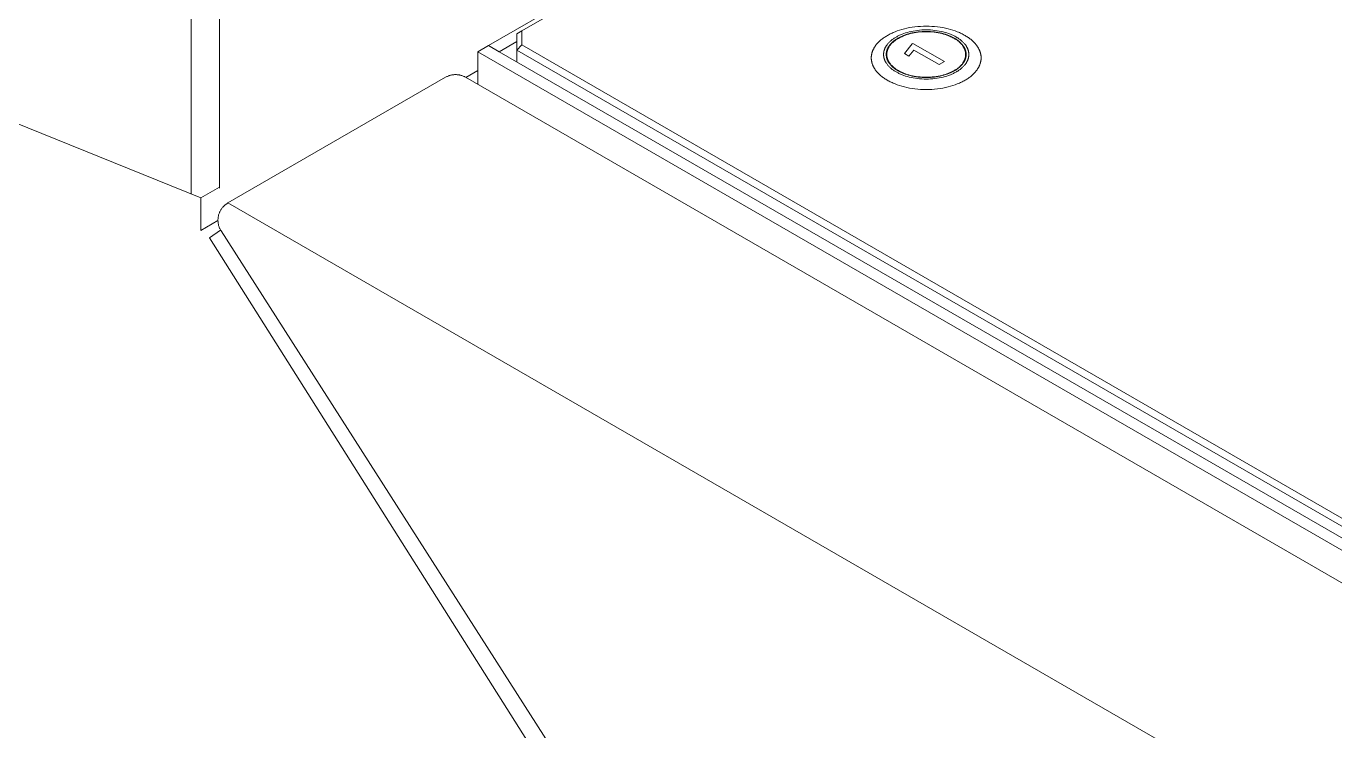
# Model space of a CAD drawing. Header units: millimetres. Extents: x -279 to 4999, y 61 to 3536.
# Drawn here: x 3404.4 to 3573.8, y 1930.7 to 2022 of the extents above; entities that cross this region are included whole.
import ezdxf

# ---------------------------------------------------------------- set-up
doc = ezdxf.new("R2010")
doc.units = ezdxf.units.MM
doc.layers.add('ZANO_R', color=7, linetype='Continuous', lineweight=0)

msp = doc.modelspace()

# ---------------------------------------------------------------- linework, layer by layer
at = {"layer": 'ZANO_R'}
for p, q in [((3425.78, 2003.11), (3425.78, 2133.93)), ((3429.43, 2131.82), (3429.43, 2001)), ((3464.26, 2019.46), (3547.8, 2067.7)), ((3468.56, 2021.35), (3548.32, 2067.4)), ((3468.56, 2021.35), (3467.91, 2020.97)), ((3467.91, 2020.97), (3467.91, 2018.86)), ((3468.56, 2019.54), (3468.56, 2021.35)), ((3515.77, 2020.7), (3515.66, 2020.64)), ((3515.88, 2020.77), (3515.77, 2020.7)), ((3515.99, 2020.83), (3515.88, 2020.77)), ((3516.11, 2020.89), (3515.99, 2020.83)), ((3516.23, 2020.96), (3516.11, 2020.89)), ((3516.35, 2021.02), (3516.23, 2020.96)), ((3516.48, 2021.08), (3516.35, 2021.02)), ((3516.61, 2021.14), (3516.48, 2021.08)), ((3516.74, 2021.19), (3516.61, 2021.14)), ((3516.88, 2021.25), (3516.74, 2021.19)), ((3517.16, 2021.35), (3516.88, 2021.25)), ((3517.09, 2020.61), (3517.18, 2020.66)), ((3517.46, 2021.45), (3517.16, 2021.35)), ((3517.18, 2020.66), (3517.27, 2020.71)), ((3517.27, 2020.71), (3517.37, 2020.75)), ((3517.37, 2020.75), (3517.47, 2020.8)), ((3517.76, 2021.55), (3517.46, 2021.45)), ((3517.47, 2020.8), (3517.57, 2020.85)), ((3517.57, 2020.85), (3517.67, 2020.89)), ((3517.67, 2020.89), (3517.78, 2020.93)), ((3517.69, 2020.64), (3517.78, 2020.68)), ((3517.73, 2020.61), (3517.82, 2020.66)), ((3518.08, 2021.63), (3517.76, 2021.55)), ((3517.78, 2020.93), (3518, 2021.02)), ((3517.78, 2020.68), (3517.88, 2020.73)), ((3517.82, 2020.66), (3517.91, 2020.7)), ((3517.88, 2020.73), (3517.98, 2020.77)), ((3517.91, 2020.7), (3518.01, 2020.74)), ((3517.98, 2020.77), (3518.18, 2020.84)), ((3518, 2021.02), (3518.23, 2021.09)), ((3518.01, 2020.74), (3518.22, 2020.81)), ((3518.41, 2021.71), (3518.08, 2021.63)), ((3518.18, 2020.84), (3518.4, 2020.92)), ((3518.22, 2020.81), (3518.43, 2020.88)), ((3518.23, 2021.09), (3518.47, 2021.17)), ((3518.4, 2020.92), (3518.62, 2020.98)), ((3518.75, 2021.78), (3518.41, 2021.71)), ((3518.43, 2020.88), (3518.65, 2020.95)), ((3518.47, 2021.17), (3518.71, 2021.23)), ((3518.62, 2020.98), (3518.85, 2021.05)), ((3518.65, 2020.95), (3518.88, 2021.01)), ((3518.71, 2021.23), (3518.97, 2021.29)), ((3519.1, 2021.83), (3518.75, 2021.78)), ((3518.85, 2021.05), (3519.09, 2021.1)), ((3518.88, 2021.01), (3519.11, 2021.07)), ((3518.97, 2021.29), (3519.23, 2021.34)), ((3519.09, 2021.1), (3519.34, 2021.15)), ((3519.45, 2021.88), (3519.1, 2021.83)), ((3519.11, 2021.07), (3519.36, 2021.12)), ((3519.23, 2021.34), (3519.5, 2021.39)), ((3519.34, 2021.15), (3519.59, 2021.19)), ((3519.36, 2021.12), (3519.61, 2021.16)), ((3519.81, 2021.92), (3519.45, 2021.88)), ((3519.5, 2021.39), (3519.77, 2021.43)), ((3519.59, 2021.19), (3519.85, 2021.23)), ((3519.61, 2021.16), (3519.86, 2021.19)), ((3519.77, 2021.43), (3520.05, 2021.46)), ((3520.17, 2021.95), (3519.81, 2021.92)), ((3519.85, 2021.23), (3520.11, 2021.26)), ((3519.86, 2021.19), (3520.12, 2021.22)), ((3520.05, 2021.46), (3520.33, 2021.48)), ((3520.11, 2021.26), (3520.37, 2021.28)), ((3520.12, 2021.22), (3520.38, 2021.24)), ((3520.54, 2021.96), (3520.17, 2021.95)), ((3520.33, 2021.48), (3520.62, 2021.49)), ((3520.37, 2021.28), (3520.64, 2021.29)), ((3520.38, 2021.24), (3520.64, 2021.25)), ((3520.9, 2021.97), (3520.54, 2021.96)), ((3520.62, 2021.49), (3520.9, 2021.49)), ((3520.64, 2021.29), (3520.9, 2021.29)), ((3520.64, 2021.25), (3520.9, 2021.25)), ((3521.27, 2021.96), (3520.9, 2021.97)), ((3520.9, 2021.49), (3521.19, 2021.49)), ((3520.9, 2021.29), (3521.17, 2021.29)), ((3520.9, 2021.25), (3521.17, 2021.25)), ((3521.17, 2021.29), (3521.44, 2021.28)), ((3521.17, 2021.25), (3521.43, 2021.24)), ((3521.19, 2021.49), (3521.47, 2021.48)), ((3521.64, 2021.95), (3521.27, 2021.96)), ((3521.43, 2021.24), (3521.69, 2021.22)), ((3521.44, 2021.28), (3521.7, 2021.26)), ((3521.47, 2021.48), (3521.76, 2021.46)), ((3522, 2021.92), (3521.64, 2021.95)), ((3521.69, 2021.22), (3521.95, 2021.19)), ((3521.7, 2021.26), (3521.96, 2021.23)), ((3521.76, 2021.46), (3522.04, 2021.43)), ((3521.95, 2021.19), (3522.2, 2021.16)), ((3521.96, 2021.23), (3522.22, 2021.19)), ((3522.36, 2021.88), (3522, 2021.92)), ((3522.04, 2021.43), (3522.31, 2021.39)), ((3522.2, 2021.16), (3522.45, 2021.12)), ((3522.22, 2021.19), (3522.47, 2021.15)), ((3522.31, 2021.39), (3522.58, 2021.34)), ((3522.71, 2021.83), (3522.36, 2021.88)), ((3522.45, 2021.12), (3522.7, 2021.07)), ((3522.47, 2021.15), (3522.72, 2021.1)), ((3522.58, 2021.34), (3522.84, 2021.29)), ((3522.7, 2021.07), (3522.93, 2021.01)), ((3523.06, 2021.78), (3522.71, 2021.83)), ((3522.72, 2021.1), (3522.96, 2021.05)), ((3522.84, 2021.29), (3523.1, 2021.23)), ((3522.93, 2021.01), (3523.16, 2020.95)), ((3522.96, 2021.05), (3523.19, 2020.98)), ((3523.4, 2021.71), (3523.06, 2021.78)), ((3523.1, 2021.23), (3523.34, 2021.17)), ((3523.16, 2020.95), (3523.38, 2020.88)), ((3523.19, 2020.98), (3523.41, 2020.92)), ((3523.34, 2021.17), (3523.58, 2021.09)), ((3523.38, 2020.88), (3523.59, 2020.81)), ((3523.73, 2021.63), (3523.4, 2021.71)), ((3523.41, 2020.92), (3523.63, 2020.84)), ((3523.58, 2021.09), (3523.81, 2021.02)), ((3523.59, 2020.81), (3523.8, 2020.74)), ((3523.63, 2020.84), (3523.83, 2020.77)), ((3524.05, 2021.55), (3523.73, 2021.63)), ((3523.8, 2020.74), (3523.89, 2020.7)), ((3523.81, 2021.02), (3524.03, 2020.93)), ((3523.83, 2020.77), (3523.93, 2020.73)), ((3523.89, 2020.7), (3523.99, 2020.66)), ((3523.93, 2020.73), (3524.03, 2020.68)), ((3523.99, 2020.66), (3524.08, 2020.61)), ((3524.03, 2020.93), (3524.14, 2020.89)), ((3524.03, 2020.68), (3524.12, 2020.64)), ((3524.35, 2021.45), (3524.05, 2021.55)), ((3524.14, 2020.89), (3524.24, 2020.85)), ((3524.24, 2020.85), (3524.34, 2020.8)), ((3524.34, 2020.8), (3524.44, 2020.75)), ((3524.65, 2021.35), (3524.35, 2021.45)), ((3524.44, 2020.75), (3524.54, 2020.71)), ((3524.54, 2020.71), (3524.63, 2020.66)), ((3524.63, 2020.66), (3524.72, 2020.61)), ((3524.93, 2021.25), (3524.65, 2021.35)), ((3525.07, 2021.19), (3524.93, 2021.25)), ((3525.2, 2021.14), (3525.07, 2021.19)), ((3525.33, 2021.08), (3525.2, 2021.14)), ((3525.46, 2021.02), (3525.33, 2021.08)), ((3525.58, 2020.96), (3525.46, 2021.02)), ((3525.7, 2020.89), (3525.58, 2020.96)), ((3525.82, 2020.83), (3525.7, 2020.89)), ((3525.93, 2020.77), (3525.82, 2020.83)), ((3526.04, 2020.7), (3525.93, 2020.77)), ((3526.15, 2020.64), (3526.04, 2020.7)), ((3464.26, 2019.46), (3462.89, 2018.67)), ((3464.26, 2019.46), (3465.63, 2018.67)), ((3465.63, 2018.67), (3467.91, 2019.99)), ((3467.91, 2018.86), (3468.56, 2019.54)), ((4602.05, 1365.12), (3468.56, 2019.54)), ((3514.06, 2018.96), (3514.03, 2018.91)), ((3514.08, 2019.01), (3514.06, 2018.96)), ((3514.11, 2019.06), (3514.08, 2019.01)), ((3514.13, 2019.11), (3514.11, 2019.06)), ((3514.16, 2019.16), (3514.13, 2019.11)), ((3514.19, 2019.21), (3514.16, 2019.16)), ((3514.22, 2019.26), (3514.19, 2019.21)), ((3514.25, 2019.31), (3514.22, 2019.26)), ((3514.31, 2019.4), (3514.25, 2019.31)), ((3514.38, 2019.5), (3514.31, 2019.4)), ((3514.45, 2019.59), (3514.38, 2019.5)), ((3514.53, 2019.68), (3514.45, 2019.59)), ((3514.61, 2019.77), (3514.53, 2019.68)), ((3514.69, 2019.86), (3514.61, 2019.77)), ((3514.78, 2019.94), (3514.69, 2019.86)), ((3514.86, 2020.03), (3514.78, 2019.94)), ((3514.96, 2020.11), (3514.86, 2020.03)), ((3515.05, 2020.19), (3514.96, 2020.11)), ((3515.15, 2020.27), (3515.05, 2020.19)), ((3515.24, 2020.35), (3515.15, 2020.27)), ((3515.35, 2020.42), (3515.24, 2020.35)), ((3515.45, 2020.5), (3515.35, 2020.42)), ((3515.55, 2020.57), (3515.45, 2020.5)), ((3515.49, 2018.92), (3515.5, 2018.96)), ((3515.5, 2018.96), (3515.52, 2019)), ((3515.52, 2019), (3515.53, 2019.04)), ((3515.53, 2019.04), (3515.55, 2019.08)), ((3515.66, 2020.64), (3515.55, 2020.57)), ((3515.55, 2019.08), (3515.57, 2019.12)), ((3515.57, 2019.12), (3515.59, 2019.16)), ((3515.59, 2019.16), (3515.6, 2019.2)), ((3515.6, 2019.2), (3515.62, 2019.24)), ((3515.62, 2019.24), (3515.65, 2019.27)), ((3515.65, 2019.27), (3515.67, 2019.31)), ((3515.67, 2019.31), (3515.69, 2019.35)), ((3515.69, 2019.35), (3515.71, 2019.39)), ((3515.71, 2019.39), (3515.74, 2019.43)), ((3515.74, 2019.43), (3515.79, 2019.5)), ((3515.79, 2019.5), (3515.84, 2019.57)), ((3515.84, 2019.57), (3515.9, 2019.65)), ((3515.86, 2018.96), (3515.87, 2018.99)), ((3515.87, 2018.99), (3515.89, 2019.03)), ((3515.89, 2019.03), (3515.91, 2019.07)), ((3515.9, 2019.65), (3515.95, 2019.72)), ((3515.91, 2019.07), (3515.92, 2019.1)), ((3515.92, 2019.1), (3515.94, 2019.14)), ((3515.92, 2018.95), (3515.94, 2018.99)), ((3515.94, 2019.14), (3515.96, 2019.18)), ((3515.94, 2018.99), (3515.95, 2019.02)), ((3515.95, 2019.72), (3516.02, 2019.79)), ((3515.95, 2019.02), (3515.97, 2019.06)), ((3515.96, 2019.18), (3515.98, 2019.21)), ((3515.97, 2019.06), (3515.99, 2019.09)), ((3515.98, 2019.21), (3516, 2019.25)), ((3515.99, 2019.09), (3516, 2019.13)), ((3516, 2019.25), (3516.02, 2019.28)), ((3516, 2019.13), (3516.02, 2019.17)), ((3516.02, 2019.79), (3516.08, 2019.85)), ((3516.02, 2019.28), (3516.04, 2019.32)), ((3516.02, 2019.17), (3516.04, 2019.2)), ((3516.04, 2019.32), (3516.06, 2019.36)), ((3516.04, 2019.2), (3516.06, 2019.24)), ((3516.06, 2019.36), (3516.11, 2019.42)), ((3516.06, 2019.24), (3516.08, 2019.27)), ((3516.08, 2019.85), (3516.15, 2019.92)), ((3516.08, 2019.27), (3516.1, 2019.31)), ((3516.1, 2019.31), (3516.13, 2019.34)), ((3516.11, 2019.42), (3516.16, 2019.49)), ((3516.13, 2019.34), (3516.17, 2019.41)), ((3516.15, 2019.92), (3516.21, 2019.99)), ((3516.16, 2019.49), (3516.21, 2019.56)), ((3516.17, 2019.41), (3516.22, 2019.48)), ((3516.21, 2019.99), (3516.28, 2020.05)), ((3516.21, 2019.56), (3516.27, 2019.63)), ((3516.22, 2019.48), (3516.27, 2019.54)), ((3516.27, 2019.63), (3516.33, 2019.69)), ((3516.27, 2019.54), (3516.33, 2019.61)), ((3516.28, 2020.05), (3516.36, 2020.11)), ((3516.33, 2019.69), (3516.39, 2019.76)), ((3516.33, 2019.61), (3516.38, 2019.67)), ((3516.36, 2020.11), (3516.43, 2020.17)), ((3516.38, 2019.67), (3516.44, 2019.74)), ((3516.39, 2019.76), (3516.45, 2019.82)), ((3516.43, 2020.17), (3516.51, 2020.23)), ((3516.44, 2019.74), (3516.5, 2019.8)), ((3516.45, 2019.82), (3516.51, 2019.88)), ((3516.5, 2019.8), (3516.57, 2019.86)), ((3516.51, 2020.23), (3516.59, 2020.29)), ((3516.51, 2019.88), (3516.58, 2019.94)), ((3516.57, 2019.86), (3516.63, 2019.92)), ((3516.58, 2019.94), (3516.65, 2020)), ((3516.59, 2020.29), (3516.67, 2020.35)), ((3516.63, 2019.92), (3516.7, 2019.98)), ((3516.65, 2020), (3516.72, 2020.06)), ((3516.67, 2020.35), (3516.75, 2020.4)), ((3516.7, 2019.98), (3516.77, 2020.03)), ((3516.72, 2020.06), (3516.79, 2020.11)), ((3516.75, 2020.4), (3516.83, 2020.46)), ((3516.77, 2020.03), (3516.84, 2020.09)), ((3516.79, 2020.11), (3516.86, 2020.17)), ((3516.83, 2020.46), (3516.92, 2020.51)), ((3516.84, 2020.09), (3516.91, 2020.14)), ((3516.86, 2020.17), (3516.94, 2020.22)), ((3516.91, 2020.14), (3516.99, 2020.2)), ((3516.92, 2020.51), (3517, 2020.56)), ((3516.94, 2020.22), (3517.01, 2020.27)), ((3516.99, 2020.2), (3517.06, 2020.25)), ((3517, 2020.56), (3517.09, 2020.61)), ((3517.01, 2020.27), (3517.09, 2020.32)), ((3517.06, 2020.25), (3517.14, 2020.3)), ((3517.09, 2020.32), (3517.17, 2020.37)), ((3517.14, 2020.3), (3517.22, 2020.34)), ((3517.17, 2020.37), (3517.25, 2020.42)), ((3517.22, 2020.34), (3517.3, 2020.39)), ((3517.25, 2020.42), (3517.33, 2020.46)), ((3517.3, 2020.39), (3517.38, 2020.44)), ((3517.33, 2020.46), (3517.42, 2020.51)), ((3517.38, 2020.44), (3517.46, 2020.48)), ((3517.42, 2020.51), (3517.5, 2020.55)), ((3517.46, 2020.48), (3517.55, 2020.53)), ((3517.5, 2020.55), (3517.59, 2020.6)), ((3517.55, 2020.53), (3517.63, 2020.57)), ((3517.59, 2020.6), (3517.69, 2020.64)), ((3517.63, 2020.57), (3517.73, 2020.61)), ((3518.08, 2018.43), (3519.08, 2019.69)), ((3519.08, 2019.69), (3519.16, 2019.74)), ((3519.16, 2019.74), (3523.26, 2017.38)), ((3524.08, 2020.61), (3524.17, 2020.57)), ((3524.12, 2020.64), (3524.22, 2020.6)), ((3524.17, 2020.57), (3524.26, 2020.53)), ((3524.22, 2020.6), (3524.31, 2020.55)), ((3524.26, 2020.53), (3524.35, 2020.48)), ((3524.31, 2020.55), (3524.39, 2020.51)), ((3524.35, 2020.48), (3524.43, 2020.44)), ((3524.39, 2020.51), (3524.48, 2020.46)), ((3524.43, 2020.44), (3524.51, 2020.39)), ((3524.48, 2020.46), (3524.56, 2020.42)), ((3524.51, 2020.39), (3524.59, 2020.34)), ((3524.56, 2020.42), (3524.64, 2020.37)), ((3524.59, 2020.34), (3524.67, 2020.3)), ((3524.64, 2020.37), (3524.72, 2020.32)), ((3524.67, 2020.3), (3524.75, 2020.25)), ((3524.72, 2020.61), (3524.81, 2020.56)), ((3524.72, 2020.32), (3524.8, 2020.27)), ((3524.75, 2020.25), (3524.82, 2020.2)), ((3524.8, 2020.27), (3524.87, 2020.22)), ((3524.81, 2020.56), (3524.89, 2020.51)), ((3524.82, 2020.2), (3524.9, 2020.14)), ((3524.87, 2020.22), (3524.95, 2020.17)), ((3524.89, 2020.51), (3524.98, 2020.46)), ((3524.9, 2020.14), (3524.97, 2020.09)), ((3524.95, 2020.17), (3525.02, 2020.11)), ((3524.97, 2020.09), (3525.04, 2020.03)), ((3524.98, 2020.46), (3525.06, 2020.4)), ((3525.02, 2020.11), (3525.09, 2020.06)), ((3525.04, 2020.03), (3525.11, 2019.98)), ((3525.06, 2020.4), (3525.14, 2020.35)), ((3525.09, 2020.06), (3525.16, 2020)), ((3525.11, 2019.98), (3525.18, 2019.92)), ((3525.14, 2020.35), (3525.22, 2020.29)), ((3525.16, 2020), (3525.23, 2019.94)), ((3525.18, 2019.92), (3525.24, 2019.86)), ((3525.22, 2020.29), (3525.3, 2020.23)), ((3525.23, 2019.94), (3525.3, 2019.88)), ((3525.24, 2019.86), (3525.31, 2019.8)), ((3525.3, 2020.23), (3525.38, 2020.17)), ((3525.3, 2019.88), (3525.36, 2019.82)), ((3525.31, 2019.8), (3525.37, 2019.74)), ((3525.36, 2019.82), (3525.42, 2019.76)), ((3525.37, 2019.74), (3525.43, 2019.67)), ((3525.38, 2020.17), (3525.45, 2020.11)), ((3525.42, 2019.76), (3525.48, 2019.69)), ((3525.43, 2019.67), (3525.48, 2019.61)), ((3525.45, 2020.11), (3525.53, 2020.05)), ((3525.48, 2019.69), (3525.54, 2019.63)), ((3525.48, 2019.61), (3525.54, 2019.54)), ((3525.53, 2020.05), (3525.6, 2019.99)), ((3525.54, 2019.63), (3525.6, 2019.56)), ((3525.54, 2019.54), (3525.59, 2019.48)), ((3525.59, 2019.48), (3525.64, 2019.41)), ((3525.6, 2019.99), (3525.66, 2019.92)), ((3525.6, 2019.56), (3525.65, 2019.49)), ((3525.64, 2019.41), (3525.68, 2019.34)), ((3525.65, 2019.49), (3525.7, 2019.42)), ((3525.66, 2019.92), (3525.73, 2019.85)), ((3525.68, 2019.34), (3525.71, 2019.31)), ((3525.7, 2019.42), (3525.74, 2019.36)), ((3525.71, 2019.31), (3525.73, 2019.27)), ((3525.73, 2019.85), (3525.79, 2019.79)), ((3525.73, 2019.27), (3525.75, 2019.24)), ((3525.74, 2019.36), (3525.77, 2019.32)), ((3525.75, 2019.24), (3525.77, 2019.2)), ((3525.77, 2019.32), (3525.79, 2019.28)), ((3525.77, 2019.2), (3525.79, 2019.17)), ((3525.79, 2019.79), (3525.86, 2019.72)), ((3525.79, 2019.28), (3525.81, 2019.25)), ((3525.79, 2019.17), (3525.81, 2019.13)), ((3525.81, 2019.25), (3525.83, 2019.21)), ((3525.81, 2019.13), (3525.82, 2019.09)), ((3525.82, 2019.09), (3525.84, 2019.06)), ((3525.83, 2019.21), (3525.85, 2019.18)), ((3525.84, 2019.06), (3525.86, 2019.02)), ((3525.85, 2019.18), (3525.87, 2019.14)), ((3525.86, 2019.72), (3525.91, 2019.65)), ((3525.86, 2019.02), (3525.87, 2018.99)), ((3525.87, 2019.14), (3525.89, 2019.1)), ((3525.87, 2018.99), (3525.89, 2018.95)), ((3525.89, 2019.1), (3525.9, 2019.07)), ((3525.9, 2019.07), (3525.92, 2019.03)), ((3525.91, 2019.65), (3525.97, 2019.57)), ((3525.92, 2019.03), (3525.93, 2018.99)), ((3525.93, 2018.99), (3525.95, 2018.96)), ((3525.97, 2019.57), (3526.02, 2019.5)), ((3526.02, 2019.5), (3526.07, 2019.43)), ((3526.07, 2019.43), (3526.1, 2019.39)), ((3526.1, 2019.39), (3526.12, 2019.35)), ((3526.12, 2019.35), (3526.14, 2019.31)), ((3526.14, 2019.31), (3526.16, 2019.27)), ((3526.26, 2020.57), (3526.15, 2020.64)), ((3526.16, 2019.27), (3526.18, 2019.24)), ((3526.18, 2019.24), (3526.2, 2019.2)), ((3526.2, 2019.2), (3526.22, 2019.16)), ((3526.22, 2019.16), (3526.24, 2019.12)), ((3526.24, 2019.12), (3526.26, 2019.08)), ((3526.36, 2020.5), (3526.26, 2020.57)), ((3526.26, 2019.08), (3526.28, 2019.04)), ((3526.28, 2019.04), (3526.29, 2019)), ((3526.29, 2019), (3526.31, 2018.96)), ((3526.31, 2018.96), (3526.32, 2018.92)), ((3526.46, 2020.42), (3526.36, 2020.5)), ((3526.57, 2020.35), (3526.46, 2020.42)), ((3526.66, 2020.27), (3526.57, 2020.35)), ((3526.76, 2020.19), (3526.66, 2020.27)), ((3526.85, 2020.11), (3526.76, 2020.19)), ((3526.95, 2020.03), (3526.85, 2020.11)), ((3527.03, 2019.94), (3526.95, 2020.03)), ((3527.12, 2019.86), (3527.03, 2019.94)), ((3527.2, 2019.77), (3527.12, 2019.86)), ((3527.28, 2019.68), (3527.2, 2019.77)), ((3527.35, 2019.59), (3527.28, 2019.68)), ((3527.43, 2019.5), (3527.35, 2019.59)), ((3527.5, 2019.4), (3527.43, 2019.5)), ((3527.56, 2019.31), (3527.5, 2019.4)), ((3527.59, 2019.26), (3527.56, 2019.31)), ((3527.62, 2019.21), (3527.59, 2019.26)), ((3527.65, 2019.16), (3527.62, 2019.21)), ((3527.68, 2019.11), (3527.65, 2019.16)), ((3527.7, 2019.06), (3527.68, 2019.11)), ((3527.73, 2019.01), (3527.7, 2019.06)), ((3527.75, 2018.96), (3527.73, 2019.01)), ((3527.78, 2018.91), (3527.75, 2018.96)), ((3381.37, 2018.19), (3427.02, 1999.75)), ((4604.06, 1359.81), (3462.89, 2018.67)), ((3462.89, 2018.67), (3462.89, 2014.43)), ((4604.06, 1361.4), (3465.63, 2018.67)), ((3467.91, 2017.35), (3467.91, 2018.86)), ((3467.91, 2018.86), (4601.78, 1364.22)), ((3513.81, 2018.08), (3513.8, 2018.03)), ((3513.8, 2018.03), (3513.8, 2017.97)), ((3513.8, 2017.97), (3513.8, 2017.92)), ((3513.8, 2017.92), (3513.8, 2017.87)), ((3513.8, 2017.87), (3513.8, 2017.81)), ((3513.8, 2017.81), (3513.8, 2017.76)), ((3513.8, 2017.76), (3513.8, 2017.71)), ((3513.8, 2017.71), (3513.81, 2017.65)), ((3513.82, 2018.19), (3513.81, 2018.13)), ((3513.81, 2018.13), (3513.81, 2018.08)), ((3513.81, 2017.65), (3513.81, 2017.6)), ((3513.81, 2017.6), (3513.82, 2017.55)), ((3513.83, 2018.24), (3513.82, 2018.19)), ((3513.82, 2017.55), (3513.83, 2017.5)), ((3513.84, 2018.29), (3513.83, 2018.24)), ((3513.83, 2017.5), (3513.84, 2017.44)), ((3513.85, 2018.34), (3513.84, 2018.29)), ((3513.84, 2017.44), (3513.85, 2017.39)), ((3513.86, 2018.4), (3513.85, 2018.34)), ((3513.85, 2017.39), (3513.86, 2017.34)), ((3513.87, 2018.45), (3513.86, 2018.4)), ((3513.86, 2017.34), (3513.87, 2017.29)), ((3513.88, 2018.5), (3513.87, 2018.45)), ((3513.87, 2017.29), (3513.88, 2017.23)), ((3513.9, 2018.55), (3513.88, 2018.5)), ((3513.91, 2018.6), (3513.9, 2018.55)), ((3513.93, 2018.66), (3513.91, 2018.6)), ((3513.95, 2018.71), (3513.93, 2018.66)), ((3513.97, 2018.76), (3513.95, 2018.71)), ((3513.99, 2018.81), (3513.97, 2018.76)), ((3514.01, 2018.86), (3513.99, 2018.81)), ((3514.03, 2018.91), (3514.01, 2018.86)), ((3515.39, 2018.47), (3515.4, 2018.51)), ((3515.39, 2018.43), (3515.39, 2018.47)), ((3515.39, 2018.39), (3515.39, 2018.43)), ((3515.39, 2018.35), (3515.39, 2018.39)), ((3515.39, 2018.31), (3515.39, 2018.35)), ((3515.39, 2018.27), (3515.39, 2018.31)), ((3515.39, 2018.23), (3515.39, 2018.27)), ((3515.39, 2018.18), (3515.39, 2018.23)), ((3515.39, 2018.14), (3515.39, 2018.18)), ((3515.4, 2018.1), (3515.39, 2018.14)), ((3515.4, 2018.56), (3515.41, 2018.6)), ((3515.4, 2018.51), (3515.4, 2018.56)), ((3515.4, 2018.06), (3515.4, 2018.1)), ((3515.41, 2018.02), (3515.4, 2018.06)), ((3515.41, 2018.6), (3515.42, 2018.64)), ((3515.42, 2017.98), (3515.41, 2018.02)), ((3515.42, 2018.68), (3515.43, 2018.72)), ((3515.42, 2018.64), (3515.42, 2018.68)), ((3515.42, 2017.94), (3515.42, 2017.98)), ((3515.43, 2017.9), (3515.42, 2017.94)), ((3515.43, 2018.72), (3515.44, 2018.76)), ((3515.44, 2017.86), (3515.43, 2017.9)), ((3515.44, 2018.76), (3515.45, 2018.8)), ((3515.45, 2017.82), (3515.44, 2017.86)), ((3515.45, 2018.8), (3515.46, 2018.84)), ((3515.46, 2017.78), (3515.45, 2017.82)), ((3515.46, 2018.84), (3515.48, 2018.88)), ((3515.48, 2017.74), (3515.46, 2017.78)), ((3515.48, 2018.88), (3515.49, 2018.92)), ((3515.49, 2017.7), (3515.48, 2017.74)), ((3515.5, 2017.66), (3515.49, 2017.7)), ((3515.52, 2017.62), (3515.5, 2017.66)), ((3515.53, 2017.58), (3515.52, 2017.62)), ((3515.55, 2017.54), (3515.53, 2017.58)), ((3515.57, 2017.5), (3515.55, 2017.54)), ((3515.59, 2017.46), (3515.57, 2017.5)), ((3515.6, 2017.42), (3515.59, 2017.46)), ((3515.62, 2017.38), (3515.6, 2017.42)), ((3515.65, 2017.34), (3515.62, 2017.38)), ((3515.67, 2017.3), (3515.65, 2017.34)), ((3515.69, 2017.27), (3515.67, 2017.3)), ((3515.74, 2018.46), (3515.75, 2018.5)), ((3515.74, 2018.42), (3515.74, 2018.46)), ((3515.74, 2018.39), (3515.74, 2018.42)), ((3515.74, 2018.35), (3515.74, 2018.39)), ((3515.74, 2018.31), (3515.74, 2018.35)), ((3515.74, 2018.27), (3515.74, 2018.31)), ((3515.74, 2018.23), (3515.74, 2018.27)), ((3515.74, 2018.19), (3515.74, 2018.23)), ((3515.74, 2018.15), (3515.74, 2018.19)), ((3515.75, 2018.12), (3515.74, 2018.15)), ((3515.75, 2018.54), (3515.76, 2018.58)), ((3515.75, 2018.5), (3515.75, 2018.54)), ((3515.75, 2018.08), (3515.75, 2018.12)), ((3515.76, 2018.04), (3515.75, 2018.08)), ((3515.76, 2018.62), (3515.77, 2018.65)), ((3515.76, 2018.58), (3515.76, 2018.62)), ((3515.76, 2018), (3515.76, 2018.04)), ((3515.77, 2017.96), (3515.76, 2018)), ((3515.77, 2018.65), (3515.78, 2018.69)), ((3515.78, 2017.92), (3515.77, 2017.96)), ((3515.78, 2018.69), (3515.79, 2018.73)), ((3515.79, 2017.89), (3515.78, 2017.92)), ((3515.79, 2018.73), (3515.8, 2018.77)), ((3515.8, 2017.85), (3515.79, 2017.89)), ((3515.8, 2018.77), (3515.81, 2018.81)), ((3515.8, 2018.42), (3515.81, 2018.46)), ((3515.8, 2018.38), (3515.8, 2018.42)), ((3515.8, 2018.35), (3515.8, 2018.38)), ((3515.8, 2018.31), (3515.8, 2018.35)), ((3515.8, 2018.27), (3515.8, 2018.31)), ((3515.8, 2018.23), (3515.8, 2018.27)), ((3515.8, 2018.19), (3515.8, 2018.23)), ((3515.8, 2018.23), (3515.8, 2017.84)), ((3515.81, 2018.16), (3515.8, 2018.19)), ((3515.81, 2017.81), (3515.8, 2017.85)), ((3515.81, 2018.81), (3515.82, 2018.84)), ((3515.81, 2018.5), (3515.82, 2018.54)), ((3515.81, 2018.46), (3515.81, 2018.5)), ((3515.81, 2018.12), (3515.81, 2018.16)), ((3515.82, 2018.08), (3515.81, 2018.12)), ((3515.82, 2017.77), (3515.81, 2017.81)), ((3515.82, 2018.84), (3515.83, 2018.88)), ((3515.82, 2018.57), (3515.83, 2018.61)), ((3515.82, 2018.54), (3515.82, 2018.57)), ((3515.82, 2018.04), (3515.82, 2018.08)), ((3515.83, 2018), (3515.82, 2018.04)), ((3515.83, 2017.73), (3515.82, 2017.77)), ((3515.83, 2018.88), (3515.85, 2018.92)), ((3515.83, 2018.61), (3515.84, 2018.65)), ((3515.84, 2017.97), (3515.83, 2018)), ((3515.85, 2017.7), (3515.83, 2017.73)), ((3515.84, 2018.69), (3515.85, 2018.73)), ((3515.84, 2018.65), (3515.84, 2018.69)), ((3515.84, 2017.93), (3515.84, 2017.97)), ((3515.85, 2017.89), (3515.84, 2017.93)), ((3515.85, 2018.92), (3515.86, 2018.96)), ((3515.85, 2018.73), (3515.86, 2018.76)), ((3515.86, 2017.85), (3515.85, 2017.89)), ((3515.86, 2017.66), (3515.85, 2017.7)), ((3515.86, 2018.76), (3515.87, 2018.8)), ((3515.87, 2017.82), (3515.86, 2017.85)), ((3515.87, 2017.62), (3515.86, 2017.66)), ((3515.87, 2018.8), (3515.88, 2018.84)), ((3515.88, 2017.78), (3515.87, 2017.82)), ((3515.89, 2017.59), (3515.87, 2017.62)), ((3515.88, 2018.84), (3515.9, 2018.87)), ((3515.9, 2017.74), (3515.88, 2017.78)), ((3515.91, 2017.55), (3515.89, 2017.59)), ((3515.9, 2018.87), (3515.91, 2018.91)), ((3515.91, 2017.7), (3515.9, 2017.74)), ((3515.91, 2018.91), (3515.92, 2018.95)), ((3515.92, 2017.67), (3515.91, 2017.7)), ((3515.92, 2017.51), (3515.91, 2017.55)), ((3515.94, 2017.63), (3515.92, 2017.67)), ((3515.94, 2017.48), (3515.92, 2017.51)), ((3515.95, 2017.59), (3515.94, 2017.63)), ((3515.96, 2017.44), (3515.94, 2017.48)), ((3515.97, 2017.56), (3515.95, 2017.59)), ((3515.98, 2017.4), (3515.96, 2017.44)), ((3515.99, 2017.52), (3515.97, 2017.56)), ((3516, 2017.37), (3515.98, 2017.4)), ((3516, 2017.49), (3515.99, 2017.52)), ((3516.02, 2017.45), (3516, 2017.49)), ((3516.02, 2017.33), (3516, 2017.37)), ((3516.04, 2017.41), (3516.02, 2017.45)), ((3516.04, 2017.3), (3516.02, 2017.33)), ((3516.06, 2017.38), (3516.04, 2017.41)), ((3516.06, 2017.26), (3516.04, 2017.3)), ((3516.08, 2017.34), (3516.06, 2017.38)), ((3516.1, 2017.31), (3516.08, 2017.34)), ((3516.13, 2017.27), (3516.1, 2017.31)), ((3516.17, 2017.21), (3516.13, 2017.27)), ((3518.64, 2018.1), (3518.08, 2018.43)), ((3519.3, 2018.88), (3518.64, 2018.1)), ((3522.58, 2016.99), (3519.3, 2018.88)), ((3523.26, 2017.38), (3522.58, 2016.99)), ((3525.68, 2017.27), (3525.64, 2017.21)), ((3525.71, 2017.31), (3525.68, 2017.27)), ((3525.73, 2017.34), (3525.71, 2017.31)), ((3525.75, 2017.38), (3525.73, 2017.34)), ((3525.77, 2017.3), (3525.74, 2017.26)), ((3525.77, 2017.41), (3525.75, 2017.38)), ((3525.79, 2017.45), (3525.77, 2017.41)), ((3525.79, 2017.33), (3525.77, 2017.3)), ((3525.81, 2017.49), (3525.79, 2017.45)), ((3525.81, 2017.37), (3525.79, 2017.33)), ((3525.82, 2017.52), (3525.81, 2017.49)), ((3525.83, 2017.4), (3525.81, 2017.37)), ((3525.84, 2017.56), (3525.82, 2017.52)), ((3525.85, 2017.44), (3525.83, 2017.4)), ((3525.86, 2017.59), (3525.84, 2017.56)), ((3525.87, 2017.48), (3525.85, 2017.44)), ((3525.87, 2017.63), (3525.86, 2017.59)), ((3525.89, 2017.67), (3525.87, 2017.63)), ((3525.89, 2017.51), (3525.87, 2017.48)), ((3525.89, 2018.95), (3525.9, 2018.91)), ((3525.9, 2017.7), (3525.89, 2017.67)), ((3525.9, 2017.55), (3525.89, 2017.51)), ((3525.9, 2018.91), (3525.91, 2018.87)), ((3525.91, 2017.74), (3525.9, 2017.7)), ((3525.92, 2017.59), (3525.9, 2017.55)), ((3525.91, 2018.87), (3525.93, 2018.84)), ((3525.93, 2017.78), (3525.91, 2017.74)), ((3525.93, 2017.62), (3525.92, 2017.59)), ((3525.93, 2018.84), (3525.94, 2018.8)), ((3525.94, 2017.82), (3525.93, 2017.78)), ((3525.95, 2017.66), (3525.93, 2017.62)), ((3525.94, 2018.8), (3525.95, 2018.76)), ((3525.95, 2017.85), (3525.94, 2017.82)), ((3525.95, 2018.96), (3525.96, 2018.92)), ((3525.95, 2018.76), (3525.96, 2018.73)), ((3525.96, 2017.89), (3525.95, 2017.85)), ((3525.96, 2017.7), (3525.95, 2017.66)), ((3525.96, 2018.92), (3525.98, 2018.88)), ((3525.96, 2018.73), (3525.97, 2018.69)), ((3525.97, 2017.93), (3525.96, 2017.89)), ((3525.98, 2017.73), (3525.96, 2017.7)), ((3525.97, 2018.69), (3525.97, 2018.65)), ((3525.97, 2018.65), (3525.98, 2018.61)), ((3525.98, 2018), (3525.97, 2017.97)), ((3525.97, 2017.97), (3525.97, 2017.93)), ((3525.98, 2018.88), (3525.99, 2018.84)), ((3525.98, 2018.61), (3525.99, 2018.57)), ((3525.99, 2018.04), (3525.98, 2018)), ((3525.99, 2017.77), (3525.98, 2017.73)), ((3525.99, 2018.84), (3526, 2018.81)), ((3525.99, 2018.57), (3525.99, 2018.54)), ((3525.99, 2018.54), (3526, 2018.5)), ((3526, 2018.12), (3525.99, 2018.08)), ((3525.99, 2018.08), (3525.99, 2018.04)), ((3526, 2017.81), (3525.99, 2017.77)), ((3526, 2018.81), (3526.01, 2018.77)), ((3526, 2018.5), (3526, 2018.46)), ((3526, 2018.46), (3526, 2018.42)), ((3526, 2018.42), (3526.01, 2018.38)), ((3526.01, 2018.23), (3526, 2018.19)), ((3526, 2018.19), (3526, 2018.16)), ((3526, 2018.16), (3526, 2018.12)), ((3526.01, 2017.85), (3526, 2017.81)), ((3526.01, 2018.77), (3526.02, 2018.73)), ((3526.01, 2018.38), (3526.01, 2018.35)), ((3526.01, 2018.35), (3526.01, 2018.31)), ((3526.01, 2018.31), (3526.01, 2018.27)), ((3526.01, 2018.27), (3526.01, 2018.23)), ((3526.01, 2018.23), (3526.01, 2017.84)), ((3526.02, 2017.89), (3526.01, 2017.85)), ((3526.02, 2018.73), (3526.03, 2018.69)), ((3526.03, 2017.92), (3526.02, 2017.89)), ((3526.03, 2018.69), (3526.04, 2018.65)), ((3526.04, 2017.96), (3526.03, 2017.92)), ((3526.04, 2018.65), (3526.05, 2018.62)), ((3526.05, 2018), (3526.04, 2017.96)), ((3526.05, 2018.62), (3526.05, 2018.58)), ((3526.05, 2018.58), (3526.06, 2018.54)), ((3526.06, 2018.08), (3526.05, 2018.04)), ((3526.05, 2018.04), (3526.05, 2018)), ((3526.06, 2018.54), (3526.06, 2018.5)), ((3526.06, 2018.5), (3526.07, 2018.46)), ((3526.07, 2018.15), (3526.06, 2018.12)), ((3526.06, 2018.12), (3526.06, 2018.08)), ((3526.07, 2018.46), (3526.07, 2018.42)), ((3526.07, 2018.42), (3526.07, 2018.39)), ((3526.07, 2018.39), (3526.07, 2018.35)), ((3526.07, 2018.35), (3526.07, 2018.31)), ((3526.07, 2018.31), (3526.07, 2018.27)), ((3526.07, 2018.27), (3526.07, 2018.23)), ((3526.07, 2018.23), (3526.07, 2018.19)), ((3526.07, 2018.19), (3526.07, 2018.15)), ((3526.14, 2017.3), (3526.12, 2017.27)), ((3526.16, 2017.34), (3526.14, 2017.3)), ((3526.18, 2017.38), (3526.16, 2017.34)), ((3526.2, 2017.42), (3526.18, 2017.38)), ((3526.22, 2017.46), (3526.2, 2017.42)), ((3526.24, 2017.5), (3526.22, 2017.46)), ((3526.26, 2017.54), (3526.24, 2017.5)), ((3526.28, 2017.58), (3526.26, 2017.54)), ((3526.29, 2017.62), (3526.28, 2017.58)), ((3526.31, 2017.66), (3526.29, 2017.62)), ((3526.32, 2017.7), (3526.31, 2017.66)), ((3526.32, 2018.92), (3526.33, 2018.88)), ((3526.33, 2017.74), (3526.32, 2017.7)), ((3526.33, 2018.88), (3526.35, 2018.84)), ((3526.35, 2017.78), (3526.33, 2017.74)), ((3526.35, 2018.84), (3526.36, 2018.8)), ((3526.36, 2017.82), (3526.35, 2017.78)), ((3526.36, 2018.8), (3526.37, 2018.76)), ((3526.37, 2017.86), (3526.36, 2017.82)), ((3526.37, 2018.76), (3526.38, 2018.72)), ((3526.38, 2017.9), (3526.37, 2017.86)), ((3526.38, 2018.72), (3526.39, 2018.68)), ((3526.39, 2017.94), (3526.38, 2017.9)), ((3526.39, 2018.68), (3526.39, 2018.64)), ((3526.39, 2018.64), (3526.4, 2018.6)), ((3526.4, 2018.02), (3526.39, 2017.98)), ((3526.39, 2017.98), (3526.39, 2017.94)), ((3526.4, 2018.6), (3526.41, 2018.56)), ((3526.41, 2018.06), (3526.4, 2018.02)), ((3526.41, 2018.56), (3526.41, 2018.51)), ((3526.41, 2018.51), (3526.42, 2018.47)), ((3526.42, 2018.14), (3526.41, 2018.1)), ((3526.41, 2018.1), (3526.41, 2018.06)), ((3526.42, 2018.47), (3526.42, 2018.43)), ((3526.42, 2018.43), (3526.42, 2018.39)), ((3526.42, 2018.39), (3526.42, 2018.35)), ((3526.42, 2018.35), (3526.42, 2018.31)), ((3526.42, 2018.31), (3526.42, 2018.27)), ((3526.42, 2018.27), (3526.42, 2018.23)), ((3526.42, 2018.23), (3526.42, 2018.18)), ((3526.42, 2018.18), (3526.42, 2018.14)), ((3527.8, 2018.86), (3527.78, 2018.91)), ((3527.82, 2018.81), (3527.8, 2018.86)), ((3527.84, 2018.76), (3527.82, 2018.81)), ((3527.86, 2018.71), (3527.84, 2018.76)), ((3527.88, 2018.66), (3527.86, 2018.71)), ((3527.9, 2018.6), (3527.88, 2018.66)), ((3527.91, 2018.55), (3527.9, 2018.6)), ((3527.93, 2018.5), (3527.91, 2018.55)), ((3527.94, 2018.45), (3527.93, 2018.5)), ((3527.93, 2017.23), (3527.94, 2017.29)), ((3527.95, 2018.4), (3527.94, 2018.45)), ((3527.94, 2017.29), (3527.95, 2017.34)), ((3527.96, 2018.34), (3527.95, 2018.4)), ((3527.95, 2017.34), (3527.96, 2017.39)), ((3527.97, 2018.29), (3527.96, 2018.34)), ((3527.96, 2017.39), (3527.97, 2017.44)), ((3527.98, 2018.24), (3527.97, 2018.29)), ((3527.97, 2017.44), (3527.98, 2017.5)), ((3527.99, 2018.19), (3527.98, 2018.24)), ((3527.98, 2017.5), (3527.99, 2017.55)), ((3528, 2018.13), (3527.99, 2018.19)), ((3527.99, 2017.55), (3528, 2017.6)), ((3528, 2018.08), (3528, 2018.13)), ((3528.01, 2018.03), (3528, 2018.08)), ((3528, 2017.65), (3528.01, 2017.71)), ((3528, 2017.6), (3528, 2017.65)), ((3528.01, 2017.97), (3528.01, 2018.03)), ((3528.01, 2017.92), (3528.01, 2017.97)), ((3528.01, 2017.87), (3528.01, 2017.92)), ((3528.01, 2017.81), (3528.01, 2017.87)), ((3528.01, 2017.76), (3528.01, 2017.81)), ((3528.01, 2017.71), (3528.01, 2017.76)), ((3459.18, 2015.57), (3459.27, 2015.59)), ((3459.27, 2015.59), (3459.35, 2015.62)), ((3459.35, 2015.62), (3459.44, 2015.64)), ((3459.44, 2015.64), (3459.52, 2015.66)), ((3459.52, 2015.66), (3459.61, 2015.67)), ((3459.61, 2015.67), (3459.69, 2015.68)), ((3459.69, 2015.68), (3459.78, 2015.69)), ((3459.78, 2015.69), (3459.87, 2015.7)), ((3459.87, 2015.7), (3459.96, 2015.7)), ((3459.96, 2015.7), (3460.04, 2015.7)), ((3460.04, 2015.7), (3460.13, 2015.7)), ((3460.13, 2015.7), (3460.22, 2015.69)), ((3460.22, 2015.69), (3460.3, 2015.68)), ((3460.3, 2015.68), (3460.39, 2015.67)), ((3460.39, 2015.67), (3460.48, 2015.66)), ((3460.48, 2015.66), (3460.56, 2015.64)), ((3460.56, 2015.64), (3460.65, 2015.62)), ((3460.65, 2015.62), (3460.73, 2015.59)), ((3460.73, 2015.59), (3460.81, 2015.57)), ((3462.89, 2016.24), (3461.32, 2015.34)), ((3513.88, 2017.23), (3513.9, 2017.18)), ((3513.9, 2017.18), (3513.91, 2017.13)), ((3513.91, 2017.13), (3513.93, 2017.08)), ((3513.93, 2017.08), (3513.95, 2017.03)), ((3513.95, 2017.03), (3513.97, 2016.98)), ((3513.97, 2016.98), (3513.99, 2016.92)), ((3513.99, 2016.92), (3514.01, 2016.87)), ((3514.01, 2016.87), (3514.03, 2016.82)), ((3514.03, 2016.82), (3514.06, 2016.77)), ((3514.06, 2016.77), (3514.08, 2016.72)), ((3514.08, 2016.72), (3514.11, 2016.67)), ((3514.11, 2016.67), (3514.13, 2016.62)), ((3514.13, 2016.62), (3514.16, 2016.57)), ((3514.16, 2016.57), (3514.19, 2016.52)), ((3514.19, 2016.52), (3514.22, 2016.48)), ((3514.22, 2016.48), (3514.25, 2016.43)), ((3514.25, 2016.43), (3514.31, 2016.33)), ((3514.31, 2016.33), (3514.38, 2016.24)), ((3514.38, 2016.24), (3514.45, 2016.14)), ((3514.45, 2016.14), (3514.53, 2016.05)), ((3514.53, 2016.05), (3514.61, 2015.96)), ((3514.61, 2015.96), (3514.69, 2015.88)), ((3514.69, 2015.88), (3514.78, 2015.79)), ((3514.78, 2015.79), (3514.86, 2015.71)), ((3514.86, 2015.71), (3514.96, 2015.62)), ((3514.96, 2015.62), (3515.05, 2015.54)), ((3515.71, 2017.23), (3515.69, 2017.27)), ((3515.74, 2017.19), (3515.71, 2017.23)), ((3515.79, 2017.12), (3515.74, 2017.19)), ((3515.84, 2017.04), (3515.79, 2017.12)), ((3515.9, 2016.97), (3515.84, 2017.04)), ((3515.95, 2016.9), (3515.9, 2016.97)), ((3516.02, 2016.83), (3515.95, 2016.9)), ((3516.08, 2016.76), (3516.02, 2016.83)), ((3516.11, 2017.19), (3516.06, 2017.26)), ((3516.15, 2016.69), (3516.08, 2016.76)), ((3516.16, 2017.12), (3516.11, 2017.19)), ((3516.21, 2016.63), (3516.15, 2016.69)), ((3516.21, 2017.06), (3516.16, 2017.12)), ((3516.22, 2017.14), (3516.17, 2017.21)), ((3516.27, 2016.99), (3516.21, 2017.06)), ((3516.28, 2016.57), (3516.21, 2016.63)), ((3516.27, 2017.07), (3516.22, 2017.14)), ((3516.33, 2017.01), (3516.27, 2017.07)), ((3516.33, 2016.92), (3516.27, 2016.99)), ((3516.36, 2016.5), (3516.28, 2016.57)), ((3516.38, 2016.94), (3516.33, 2017.01)), ((3516.39, 2016.86), (3516.33, 2016.92)), ((3516.43, 2016.44), (3516.36, 2016.5)), ((3516.44, 2016.88), (3516.38, 2016.94)), ((3516.45, 2016.8), (3516.39, 2016.86)), ((3516.51, 2016.38), (3516.43, 2016.44)), ((3516.5, 2016.82), (3516.44, 2016.88)), ((3516.51, 2016.74), (3516.45, 2016.8)), ((3516.57, 2016.76), (3516.5, 2016.82)), ((3516.58, 2016.68), (3516.51, 2016.74)), ((3516.59, 2016.32), (3516.51, 2016.38)), ((3516.63, 2016.7), (3516.57, 2016.76)), ((3516.65, 2016.62), (3516.58, 2016.68)), ((3516.67, 2016.27), (3516.59, 2016.32)), ((3516.7, 2016.64), (3516.63, 2016.7)), ((3516.72, 2016.56), (3516.65, 2016.62)), ((3516.75, 2016.21), (3516.67, 2016.27)), ((3516.77, 2016.58), (3516.7, 2016.64)), ((3516.79, 2016.5), (3516.72, 2016.56)), ((3516.83, 2016.16), (3516.75, 2016.21)), ((3516.84, 2016.53), (3516.77, 2016.58)), ((3516.86, 2016.45), (3516.79, 2016.5)), ((3516.92, 2016.11), (3516.83, 2016.16)), ((3516.91, 2016.47), (3516.84, 2016.53)), ((3516.94, 2016.4), (3516.86, 2016.45)), ((3516.99, 2016.42), (3516.91, 2016.47)), ((3517, 2016.05), (3516.92, 2016.11)), ((3517.01, 2016.34), (3516.94, 2016.4)), ((3517.06, 2016.37), (3516.99, 2016.42)), ((3517.09, 2016.01), (3517, 2016.05)), ((3517.09, 2016.29), (3517.01, 2016.34)), ((3517.14, 2016.32), (3517.06, 2016.37)), ((3517.17, 2016.25), (3517.09, 2016.29)), ((3517.18, 2015.96), (3517.09, 2016.01)), ((3517.22, 2016.27), (3517.14, 2016.32)), ((3517.25, 2016.2), (3517.17, 2016.25)), ((3517.27, 2015.91), (3517.18, 2015.96)), ((3517.3, 2016.22), (3517.22, 2016.27)), ((3517.33, 2016.15), (3517.25, 2016.2)), ((3517.37, 2015.86), (3517.27, 2015.91)), ((3517.38, 2016.18), (3517.3, 2016.22)), ((3517.42, 2016.11), (3517.33, 2016.15)), ((3517.47, 2015.82), (3517.37, 2015.86)), ((3517.46, 2016.13), (3517.38, 2016.18)), ((3517.5, 2016.06), (3517.42, 2016.11)), ((3517.55, 2016.09), (3517.46, 2016.13)), ((3517.57, 2015.77), (3517.47, 2015.82)), ((3517.59, 2016.02), (3517.5, 2016.06)), ((3517.63, 2016.05), (3517.55, 2016.09)), ((3517.67, 2015.73), (3517.57, 2015.77)), ((3517.69, 2015.97), (3517.59, 2016.02)), ((3517.73, 2016), (3517.63, 2016.05)), ((3517.78, 2015.68), (3517.67, 2015.73)), ((3517.78, 2015.93), (3517.69, 2015.97)), ((3517.82, 2015.96), (3517.73, 2016)), ((3517.88, 2015.89), (3517.78, 2015.93)), ((3518, 2015.6), (3517.78, 2015.68)), ((3517.91, 2015.92), (3517.82, 2015.96)), ((3517.98, 2015.85), (3517.88, 2015.89)), ((3518.01, 2015.88), (3517.91, 2015.92)), ((3518.18, 2015.77), (3517.98, 2015.85)), ((3518.23, 2015.52), (3518, 2015.6)), ((3518.22, 2015.8), (3518.01, 2015.88)), ((3518.4, 2015.7), (3518.18, 2015.77)), ((3518.43, 2015.73), (3518.22, 2015.8)), ((3518.62, 2015.63), (3518.4, 2015.7)), ((3518.65, 2015.66), (3518.43, 2015.73)), ((3518.85, 2015.57), (3518.62, 2015.63)), ((3518.88, 2015.6), (3518.65, 2015.66)), ((3519.11, 2015.55), (3518.88, 2015.6)), ((3522.93, 2015.6), (3522.7, 2015.55)), ((3523.16, 2015.66), (3522.93, 2015.6)), ((3523.19, 2015.63), (3522.96, 2015.57)), ((3523.38, 2015.73), (3523.16, 2015.66)), ((3523.41, 2015.7), (3523.19, 2015.63)), ((3523.59, 2015.8), (3523.38, 2015.73)), ((3523.63, 2015.77), (3523.41, 2015.7)), ((3523.81, 2015.6), (3523.58, 2015.52)), ((3523.8, 2015.88), (3523.59, 2015.8)), ((3523.83, 2015.85), (3523.63, 2015.77)), ((3523.89, 2015.92), (3523.8, 2015.88)), ((3524.03, 2015.68), (3523.81, 2015.6)), ((3523.93, 2015.89), (3523.83, 2015.85)), ((3523.99, 2015.96), (3523.89, 2015.92)), ((3524.03, 2015.93), (3523.93, 2015.89)), ((3524.08, 2016), (3523.99, 2015.96)), ((3524.12, 2015.97), (3524.03, 2015.93)), ((3524.14, 2015.73), (3524.03, 2015.68)), ((3524.17, 2016.05), (3524.08, 2016)), ((3524.22, 2016.02), (3524.12, 2015.97)), ((3524.24, 2015.77), (3524.14, 2015.73)), ((3524.26, 2016.09), (3524.17, 2016.05)), ((3524.31, 2016.06), (3524.22, 2016.02)), ((3524.34, 2015.82), (3524.24, 2015.77)), ((3524.35, 2016.13), (3524.26, 2016.09)), ((3524.39, 2016.11), (3524.31, 2016.06)), ((3524.44, 2015.86), (3524.34, 2015.82)), ((3524.43, 2016.18), (3524.35, 2016.13)), ((3524.48, 2016.15), (3524.39, 2016.11)), ((3524.51, 2016.22), (3524.43, 2016.18)), ((3524.54, 2015.91), (3524.44, 2015.86)), ((3524.56, 2016.2), (3524.48, 2016.15)), ((3524.59, 2016.27), (3524.51, 2016.22)), ((3524.63, 2015.96), (3524.54, 2015.91)), ((3524.64, 2016.25), (3524.56, 2016.2)), ((3524.67, 2016.32), (3524.59, 2016.27)), ((3524.72, 2016.01), (3524.63, 2015.96)), ((3524.72, 2016.29), (3524.64, 2016.25)), ((3524.75, 2016.37), (3524.67, 2016.32)), ((3524.8, 2016.34), (3524.72, 2016.29)), ((3524.81, 2016.05), (3524.72, 2016.01)), ((3524.82, 2016.42), (3524.75, 2016.37)), ((3524.87, 2016.4), (3524.8, 2016.34)), ((3524.89, 2016.11), (3524.81, 2016.05)), ((3524.9, 2016.47), (3524.82, 2016.42)), ((3524.95, 2016.45), (3524.87, 2016.4)), ((3524.98, 2016.16), (3524.89, 2016.11)), ((3524.97, 2016.53), (3524.9, 2016.47)), ((3525.02, 2016.5), (3524.95, 2016.45)), ((3525.04, 2016.58), (3524.97, 2016.53)), ((3525.06, 2016.21), (3524.98, 2016.16)), ((3525.09, 2016.56), (3525.02, 2016.5)), ((3525.11, 2016.64), (3525.04, 2016.58)), ((3525.14, 2016.27), (3525.06, 2016.21)), ((3525.16, 2016.62), (3525.09, 2016.56)), ((3525.18, 2016.7), (3525.11, 2016.64)), ((3525.22, 2016.32), (3525.14, 2016.27)), ((3525.23, 2016.68), (3525.16, 2016.62)), ((3525.24, 2016.76), (3525.18, 2016.7)), ((3525.3, 2016.38), (3525.22, 2016.32)), ((3525.3, 2016.74), (3525.23, 2016.68)), ((3525.31, 2016.82), (3525.24, 2016.76)), ((3525.36, 2016.8), (3525.3, 2016.74)), ((3525.38, 2016.44), (3525.3, 2016.38)), ((3525.37, 2016.88), (3525.31, 2016.82)), ((3525.42, 2016.86), (3525.36, 2016.8)), ((3525.43, 2016.94), (3525.37, 2016.88)), ((3525.45, 2016.5), (3525.38, 2016.44)), ((3525.48, 2016.92), (3525.42, 2016.86)), ((3525.48, 2017.01), (3525.43, 2016.94)), ((3525.53, 2016.57), (3525.45, 2016.5)), ((3525.54, 2017.07), (3525.48, 2017.01)), ((3525.54, 2016.99), (3525.48, 2016.92)), ((3525.6, 2016.63), (3525.53, 2016.57)), ((3525.59, 2017.14), (3525.54, 2017.07)), ((3525.6, 2017.06), (3525.54, 2016.99)), ((3525.64, 2017.21), (3525.59, 2017.14)), ((3525.65, 2017.12), (3525.6, 2017.06)), ((3525.66, 2016.69), (3525.6, 2016.63)), ((3525.7, 2017.19), (3525.65, 2017.12)), ((3525.73, 2016.76), (3525.66, 2016.69)), ((3525.74, 2017.26), (3525.7, 2017.19)), ((3525.79, 2016.83), (3525.73, 2016.76)), ((3525.86, 2016.9), (3525.79, 2016.83)), ((3525.91, 2016.97), (3525.86, 2016.9)), ((3525.97, 2017.04), (3525.91, 2016.97)), ((3526.02, 2017.12), (3525.97, 2017.04)), ((3526.07, 2017.19), (3526.02, 2017.12)), ((3526.1, 2017.23), (3526.07, 2017.19)), ((3526.12, 2017.27), (3526.1, 2017.23)), ((3526.76, 2015.54), (3526.85, 2015.62)), ((3526.85, 2015.62), (3526.95, 2015.71)), ((3526.95, 2015.71), (3527.03, 2015.79)), ((3527.03, 2015.79), (3527.12, 2015.88)), ((3527.12, 2015.88), (3527.2, 2015.96)), ((3527.2, 2015.96), (3527.28, 2016.05)), ((3527.28, 2016.05), (3527.35, 2016.14)), ((3527.35, 2016.14), (3527.43, 2016.24)), ((3527.43, 2016.24), (3527.5, 2016.33)), ((3527.5, 2016.33), (3527.56, 2016.43)), ((3527.56, 2016.43), (3527.59, 2016.48)), ((3527.59, 2016.48), (3527.62, 2016.52)), ((3527.62, 2016.52), (3527.65, 2016.57)), ((3527.65, 2016.57), (3527.68, 2016.62)), ((3527.68, 2016.62), (3527.7, 2016.67)), ((3527.7, 2016.67), (3527.73, 2016.72)), ((3527.73, 2016.72), (3527.75, 2016.77)), ((3527.75, 2016.77), (3527.78, 2016.82)), ((3527.78, 2016.82), (3527.8, 2016.87)), ((3527.8, 2016.87), (3527.82, 2016.92)), ((3527.82, 2016.92), (3527.84, 2016.98)), ((3527.84, 2016.98), (3527.86, 2017.03)), ((3527.86, 2017.03), (3527.88, 2017.08)), ((3527.88, 2017.08), (3527.9, 2017.13)), ((3527.9, 2017.13), (3527.91, 2017.18)), ((3527.91, 2017.18), (3527.93, 2017.23)), ((3430.53, 1999.09), (3458.71, 2015.35)), ((3458.71, 2015.35), (3458.78, 2015.4)), ((3458.78, 2015.4), (3458.86, 2015.44)), ((3458.86, 2015.44), (3458.94, 2015.47)), ((3458.94, 2015.47), (3459.02, 2015.51)), ((3459.02, 2015.51), (3459.1, 2015.54)), ((3459.1, 2015.54), (3459.18, 2015.57)), ((3460.81, 2015.57), (3460.9, 2015.54)), ((3460.9, 2015.54), (3460.98, 2015.51)), ((3460.98, 2015.51), (3461.06, 2015.47)), ((3461.06, 2015.47), (3461.14, 2015.44)), ((3461.14, 2015.44), (3461.21, 2015.4)), ((3461.21, 2015.4), (3461.29, 2015.35)), ((3461.29, 2015.35), (4599.13, 1358.42)), ((3515.05, 2015.54), (3515.15, 2015.46)), ((3515.15, 2015.46), (3515.24, 2015.39)), ((3515.24, 2015.39), (3515.35, 2015.31)), ((3515.35, 2015.31), (3515.45, 2015.24)), ((3515.45, 2015.24), (3515.55, 2015.17)), ((3515.55, 2015.17), (3515.66, 2015.1)), ((3515.66, 2015.1), (3515.77, 2015.03)), ((3515.77, 2015.03), (3515.88, 2014.97)), ((3515.88, 2014.97), (3515.99, 2014.9)), ((3515.99, 2014.9), (3516.11, 2014.84)), ((3516.11, 2014.84), (3516.23, 2014.78)), ((3516.23, 2014.78), (3516.35, 2014.72)), ((3516.35, 2014.72), (3516.48, 2014.66)), ((3516.48, 2014.66), (3516.61, 2014.6)), ((3516.61, 2014.6), (3516.74, 2014.54)), ((3516.74, 2014.54), (3516.88, 2014.49)), ((3516.88, 2014.49), (3517.16, 2014.38)), ((3517.16, 2014.38), (3517.46, 2014.28)), ((3517.46, 2014.28), (3517.76, 2014.19)), ((3517.76, 2014.19), (3518.08, 2014.1)), ((3518.08, 2014.1), (3518.41, 2014.03)), ((3518.47, 2015.45), (3518.23, 2015.52)), ((3518.41, 2014.03), (3518.75, 2013.96)), ((3518.71, 2015.38), (3518.47, 2015.45)), ((3518.97, 2015.32), (3518.71, 2015.38)), ((3518.75, 2013.96), (3519.1, 2013.9)), ((3519.09, 2015.51), (3518.85, 2015.57)), ((3519.23, 2015.27), (3518.97, 2015.32)), ((3519.34, 2015.46), (3519.09, 2015.51)), ((3519.1, 2013.9), (3519.45, 2013.85)), ((3519.36, 2015.5), (3519.11, 2015.55)), ((3519.5, 2015.23), (3519.23, 2015.27)), ((3519.59, 2015.42), (3519.34, 2015.46)), ((3519.61, 2015.46), (3519.36, 2015.5)), ((3519.77, 2015.19), (3519.5, 2015.23)), ((3519.85, 2015.39), (3519.59, 2015.42)), ((3519.86, 2015.42), (3519.61, 2015.46)), ((3520.05, 2015.16), (3519.77, 2015.19)), ((3520.11, 2015.36), (3519.85, 2015.39)), ((3520.12, 2015.4), (3519.86, 2015.42)), ((3520.33, 2015.14), (3520.05, 2015.16)), ((3520.37, 2015.34), (3520.11, 2015.36)), ((3520.38, 2015.38), (3520.12, 2015.4)), ((3520.62, 2015.13), (3520.33, 2015.14)), ((3520.64, 2015.33), (3520.37, 2015.34)), ((3520.64, 2015.37), (3520.38, 2015.38)), ((3520.9, 2015.12), (3520.62, 2015.13)), ((3520.9, 2015.36), (3520.64, 2015.37)), ((3520.9, 2015.32), (3520.64, 2015.33)), ((3521.17, 2015.37), (3520.9, 2015.36)), ((3521.17, 2015.33), (3520.9, 2015.32)), ((3521.19, 2015.13), (3520.9, 2015.12)), ((3521.43, 2015.38), (3521.17, 2015.37)), ((3521.44, 2015.34), (3521.17, 2015.33)), ((3521.47, 2015.14), (3521.19, 2015.13)), ((3521.69, 2015.4), (3521.43, 2015.38)), ((3521.7, 2015.36), (3521.44, 2015.34)), ((3521.76, 2015.16), (3521.47, 2015.14)), ((3521.95, 2015.42), (3521.69, 2015.4)), ((3521.96, 2015.39), (3521.7, 2015.36)), ((3522.04, 2015.19), (3521.76, 2015.16)), ((3522.2, 2015.46), (3521.95, 2015.42)), ((3522.22, 2015.42), (3521.96, 2015.39)), ((3522.31, 2015.23), (3522.04, 2015.19)), ((3522.45, 2015.5), (3522.2, 2015.46)), ((3522.47, 2015.46), (3522.22, 2015.42)), ((3522.58, 2015.27), (3522.31, 2015.23)), ((3522.36, 2013.85), (3522.71, 2013.9)), ((3522.7, 2015.55), (3522.45, 2015.5)), ((3522.72, 2015.51), (3522.47, 2015.46)), ((3522.84, 2015.32), (3522.58, 2015.27)), ((3522.71, 2013.9), (3523.06, 2013.96)), ((3522.96, 2015.57), (3522.72, 2015.51)), ((3523.1, 2015.38), (3522.84, 2015.32)), ((3523.06, 2013.96), (3523.4, 2014.03)), ((3523.34, 2015.45), (3523.1, 2015.38)), ((3523.58, 2015.52), (3523.34, 2015.45)), ((3523.4, 2014.03), (3523.73, 2014.1)), ((3523.73, 2014.1), (3524.05, 2014.19)), ((3524.05, 2014.19), (3524.35, 2014.28)), ((3524.35, 2014.28), (3524.65, 2014.38)), ((3524.65, 2014.38), (3524.93, 2014.49)), ((3524.93, 2014.49), (3525.07, 2014.54)), ((3525.07, 2014.54), (3525.2, 2014.6)), ((3525.2, 2014.6), (3525.33, 2014.66)), ((3525.33, 2014.66), (3525.46, 2014.72)), ((3525.46, 2014.72), (3525.58, 2014.78)), ((3525.58, 2014.78), (3525.7, 2014.84)), ((3525.7, 2014.84), (3525.82, 2014.9)), ((3525.82, 2014.9), (3525.93, 2014.97)), ((3525.93, 2014.97), (3526.04, 2015.03)), ((3526.04, 2015.03), (3526.15, 2015.1)), ((3526.15, 2015.1), (3526.26, 2015.17)), ((3526.26, 2015.17), (3526.36, 2015.24)), ((3526.36, 2015.24), (3526.46, 2015.31)), ((3526.46, 2015.31), (3526.57, 2015.39)), ((3526.57, 2015.39), (3526.66, 2015.46)), ((3526.66, 2015.46), (3526.76, 2015.54)), ((3519.45, 2013.85), (3519.81, 2013.81)), ((3519.81, 2013.81), (3520.17, 2013.79)), ((3520.17, 2013.79), (3520.54, 2013.77)), ((3520.54, 2013.77), (3520.9, 2013.76)), ((3520.9, 2013.76), (3521.27, 2013.77)), ((3521.27, 2013.77), (3521.64, 2013.79)), ((3521.64, 2013.79), (3522, 2013.81)), ((3522, 2013.81), (3522.36, 2013.85)), ((3425.78, 2003.11), (3425.78, 2000.25)), ((3429.43, 2001.14), (3427.02, 1999.75)), ((3427.02, 1999.75), (3427.02, 1995.53)), ((3429.92, 1998.6), (3429.98, 1998.66)), ((3429.98, 1998.66), (3430.04, 1998.72)), ((3430.04, 1998.72), (3430.11, 1998.78)), ((3430.11, 1998.78), (3430.17, 1998.84)), ((3430.17, 1998.84), (3430.24, 1998.89)), ((3430.24, 1998.89), (3430.31, 1998.94)), ((3430.31, 1998.94), (3430.38, 1998.99)), ((3430.38, 1998.99), (3430.46, 1999.04)), ((3430.46, 1999.04), (3430.53, 1999.09)), ((3430.5, 1999.11), (4568.34, 1342.18)), ((3429.24, 1996.94), (3429.25, 1997.02)), ((3429.25, 1997.11), (3429.26, 1997.2)), ((3429.25, 1997.02), (3429.25, 1997.11)), ((3429.26, 1997.2), (3429.28, 1997.28)), ((3429.28, 1997.28), (3429.29, 1997.37)), ((3429.29, 1997.37), (3429.31, 1997.45)), ((3429.31, 1997.45), (3429.33, 1997.54)), ((3429.33, 1997.54), (3429.36, 1997.62)), ((3429.36, 1997.62), (3429.39, 1997.71)), ((3429.39, 1997.71), (3429.42, 1997.79)), ((3429.42, 1997.79), (3429.45, 1997.87)), ((3429.45, 1997.87), (3429.49, 1997.95)), ((3429.49, 1997.95), (3429.52, 1998.03)), ((3429.52, 1998.03), (3429.56, 1998.1)), ((3429.56, 1998.1), (3429.61, 1998.18)), ((3429.61, 1998.18), (3429.65, 1998.25)), ((3429.65, 1998.25), (3429.7, 1998.33)), ((3429.7, 1998.33), (3429.75, 1998.4)), ((3429.75, 1998.4), (3429.81, 1998.47)), ((3429.81, 1998.47), (3429.86, 1998.53)), ((3429.86, 1998.53), (3429.92, 1998.6)), ((3429.24, 1996.81), (3427.02, 1995.53)), ((3428.15, 1994.58), (3429.58, 1995.56)), ((3429.24, 1996.85), (3429.24, 1996.94)), ((3429.24, 1996.76), (3429.24, 1996.85)), ((3429.25, 1996.68), (3429.24, 1996.76)), ((3429.25, 1996.59), (3429.25, 1996.68)), ((3429.26, 1996.5), (3429.25, 1996.59)), ((3429.28, 1996.42), (3429.26, 1996.5)), ((3429.29, 1996.33), (3429.28, 1996.42)), ((3429.31, 1996.25), (3429.29, 1996.33)), ((3429.33, 1996.17), (3429.31, 1996.25)), ((3429.36, 1996.08), (3429.33, 1996.17)), ((3429.38, 1996), (3429.36, 1996.08)), ((3429.41, 1995.92), (3429.38, 1996)), ((3429.45, 1995.84), (3429.41, 1995.92)), ((3429.48, 1995.76), (3429.45, 1995.84)), ((3429.52, 1995.68), (3429.48, 1995.76)), ((3429.56, 1995.61), (3429.52, 1995.68)), ((3429.6, 1995.53), (3429.56, 1995.61)), ((3429.65, 1995.46), (3429.6, 1995.53)), ((3484.84, 1909.16), (3429.65, 1995.46)), ((3478.65, 1914.63), (3428.15, 1994.58))]:
    msp.add_line(p, q, dxfattribs=at)

doc.saveas('drawing.dxf')
